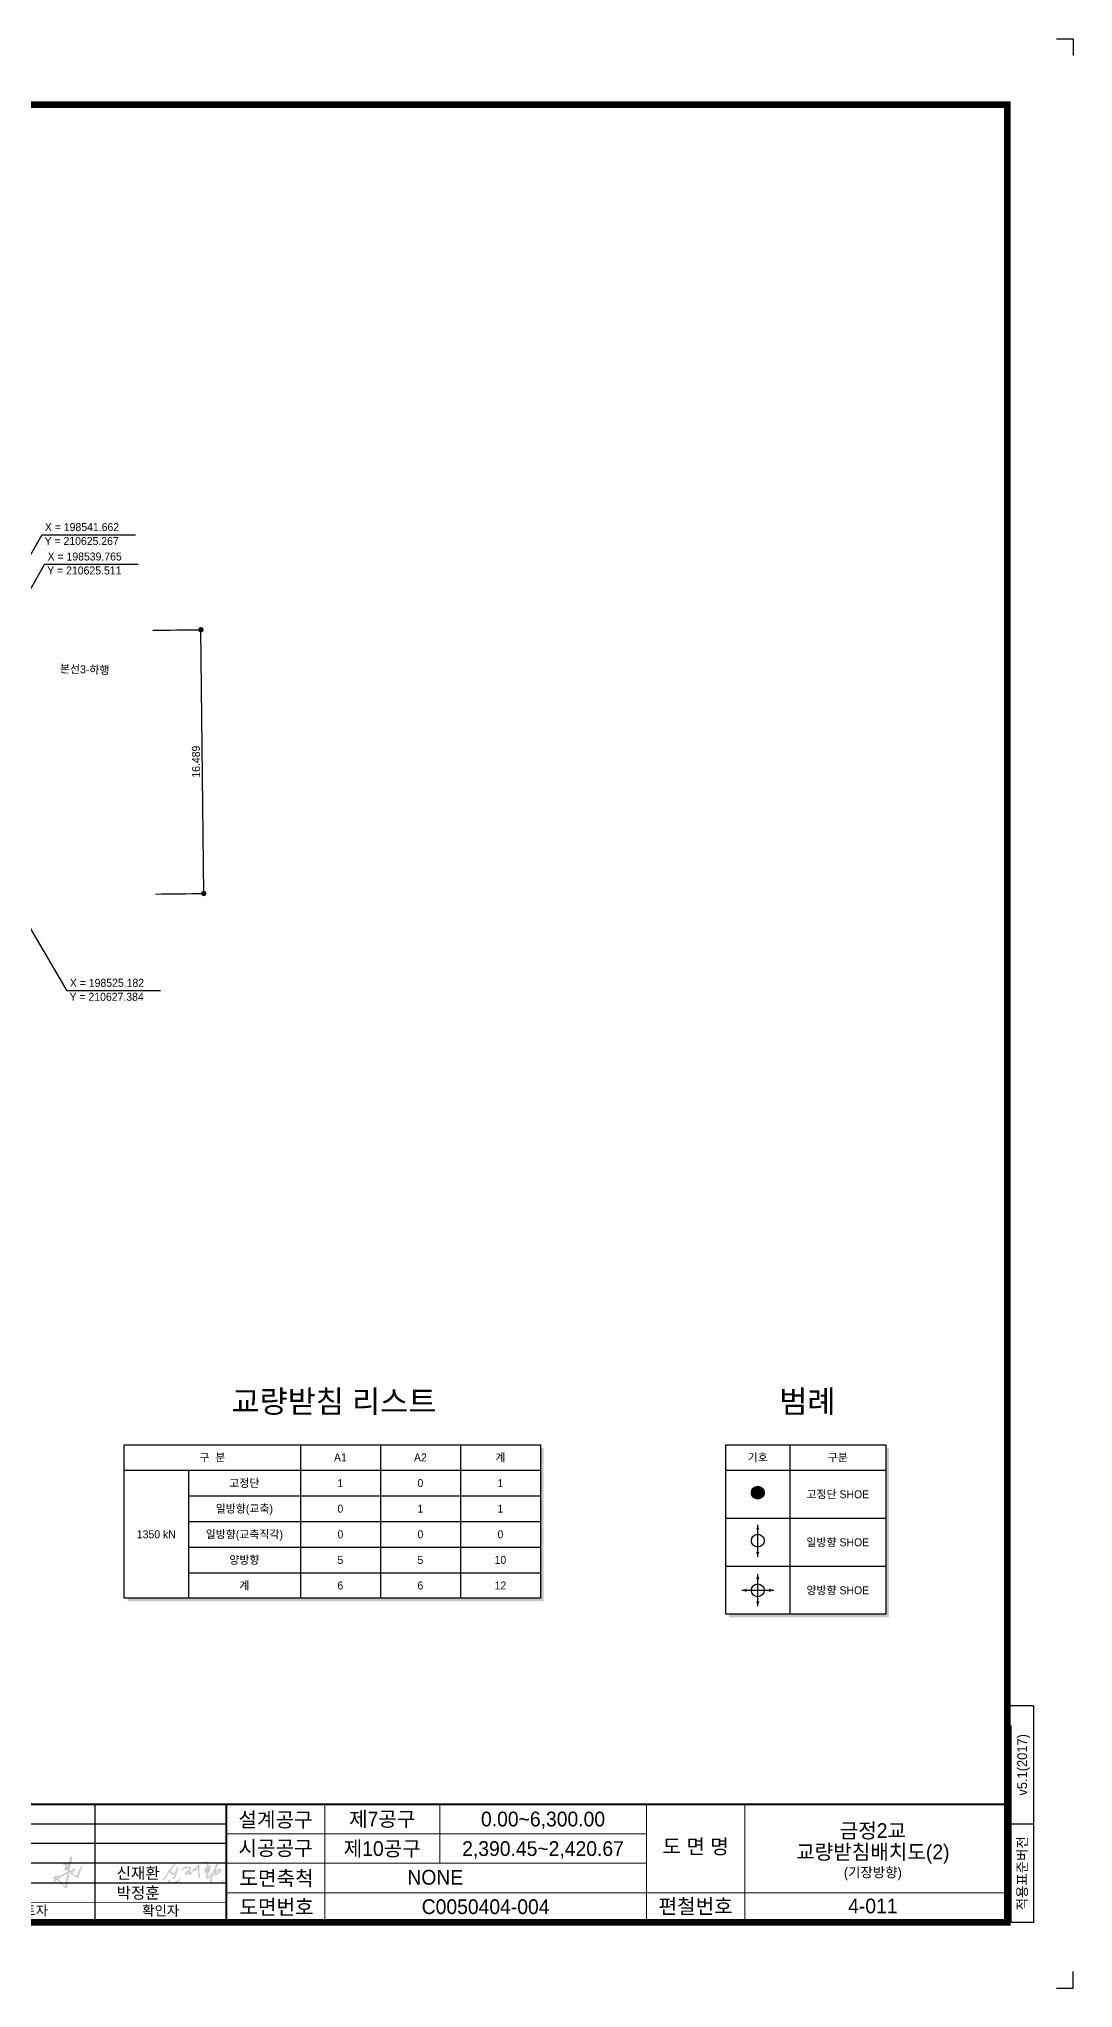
# Model space of a CAD drawing. Header units: feet. Extents: x 0 to 725037, y 0 to 393764.
# Drawn here: x 518280 to 725037, y 4000 to 393764 of the extents above; entities that cross this region are included whole.
import ezdxf
from ezdxf.enums import TextEntityAlignment as Align

# ---------------------------------------------------------------- set-up
doc = ezdxf.new("R2010")
doc.units = ezdxf.units.FT
doc.header["$LTSCALE"] = 150
doc.header["$MEASUREMENT"] = 0
for name, color, linetype in [('CS-CONC-LEAN', 3, 'CONTINUOUS'), ('CS-DIML', 1, 'CONTINUOUS'), ('CS-DIMT', 3, 'CONTINUOUS'), ('CS-MISC', 3, 'CONTINUOUS'), ('CS-SYMB', 3, 'CONTINUOUS'), ('CS-TABL-LIN2', 1, 'CONTINUOUS'), ('CX-BORD', 3, 'CONTINUOUS'), ('CX-BORD-LIN1', 4, 'CONTINUOUS'), ('CX-BORD-LIN2', 3, 'CONTINUOUS'), ('CX-BORD-TEX2', 7, 'CONTINUOUS'), ('CX-BORD-TEX3', 6, 'CONTINUOUS'), ('CX-MISC', 2, 'CONTINUOUS')]:
    doc.layers.add(name, color=color, linetype=linetype)
doc.styles.add('TB_TEXT', font='')
doc.styles.add('TB_WBTXT', font='')
doc.styles.add('TB_WMTXT', font='')
doc.styles.get('TB_TEXT').set_extended_font_data('Dotum')
doc.styles.get('TB_WBTXT').set_extended_font_data('Dotum')
doc.styles.get('TB_WMTXT').set_extended_font_data('Dotum')

# ---------------------------------------------------------------- blocks, each defined once
blk = doc.blocks.new('CXDIMDT2')
at = {"layer": 'CS-MISC', "const_width": 0.5}
blk.add_lwpolyline([(0.25, 0, 1), (-0.25, 0, 1)], format="xyb", close=True, dxfattribs=at)
blk = doc.blocks.new('CXBLKA1-KHC_C2')
at = {"layer": 'CX-BORD-TEX2'}
h = blk.add_hatch(color=256, dxfattribs=at)
h.paths.add_polyline_path([(1744.9, 109.7), (1744.5, 109.4), (1744.5, 109.1), (1744.8, 108.7), (1745.3, 108.5), (1745.6, 108.3), (1745.9, 108), (1746.4, 107.5), (1747, 107), (1747.2, 106.6), (1747.6, 106.1), (1748.2, 105.1), (1748.7, 104.8), (1749.2, 104.2), (1749.7, 103.6), (1750.1, 103.3), (1750.4, 102.8), (1750.9, 102.4), (1751, 102.2), (1751.3, 102.1), (1751.6, 102), (1751.7, 102.3), (1751.8, 102.8), (1751.7, 103.5), (1751.8, 104), (1751.9, 104.5), (1752.2, 104.8), (1752.2, 105.3), (1752.2, 106.6), (1752.2, 107.1), (1752.4, 107.9), (1752.6, 108.7), (1752.9, 109.7), (1753, 110.1), (1753.4, 111.8), (1753.6, 112.5), (1753.7, 113.1), (1753.9, 113.5), (1753.9, 114.2), (1753.9, 114.4), (1753.8, 114.5), (1753.3, 114.3), (1752.6, 113.9), (1752, 113.5), (1751.4, 113), (1750.8, 112.8), (1750.4, 112.5), (1750, 112.3), (1749.3, 112), (1748.8, 111.7), (1747.9, 111.1), (1747.7, 110.9), (1747.1, 110.7), (1746.6, 110.3), (1746.4, 110.1), (1745.5, 110), (1745.4, 109.9)], flags=16)
h.paths.add_polyline_path([(1743.3, 110.9), (1742.9, 110.7), (1742.4, 110.6), (1742.1, 110.3), (1742.1, 110), (1742.1, 109.8), (1742.7, 110.2), (1743, 110.5), (1743.5, 110.5), (1743.7, 110.6), (1743.9, 110.8), (1744.1, 110.9), (1744.3, 111), (1744.5, 111.1), (1744.1, 111.1), (1743.8, 111), (1743.6, 111), (1743.5, 111)], flags=16)
h.paths.add_polyline_path([(1743.8, 107.7), (1743.3, 107.8), (1742.6, 107.7), (1742.1, 107.2), (1741.5, 106.6), (1740.7, 106.3), (1740, 106.5), (1739.6, 106.8), (1739.4, 107.1), (1739.4, 107.3), (1740, 107.7), (1740.4, 108), (1740.9, 108.2), (1741.2, 108.6), (1741.2, 108.9), (1740.8, 109.1), (1739.7, 109.4), (1739.4, 110), (1739.4, 110.3), (1739.4, 110.6), (1740.2, 111), (1741.7, 111.8), (1742.3, 112.1), (1743.2, 112.4), (1743.7, 112.4), (1744.4, 112.4), (1745.3, 112.4), (1746.2, 112.4), (1747.1, 112.4), (1747.3, 112.5), (1748.2, 113.1), (1748.8, 113.5), (1749.5, 114), (1751, 114.8), (1752.1, 115.4), (1752.8, 115.8), (1753.3, 116), (1753.7, 116.1), (1754, 116.7), (1754.1, 117.3), (1754.1, 118), (1754, 118.3), (1753.8, 118.1), (1753.4, 117.8), (1753.1, 117.5), (1752.4, 117.4), (1751.5, 117.6), (1751, 117.8), (1750.9, 118.2), (1750.8, 118.7), (1750.9, 119.5), (1751.7, 120.3), (1751.8, 120.7), (1751.9, 121.1), (1751.8, 121.9), (1751.7, 122.8), (1751.5, 123), (1750.7, 123), (1749.4, 123.2), (1749, 123.8), (1749, 124.3), (1749.7, 124.6), (1750.5, 124.7), (1751.8, 124.7), (1752.8, 124.5), (1753.3, 124.3), (1753.6, 124), (1753.7, 123.3), (1753.7, 122.4), (1753.6, 121.9), (1753.8, 121.8), (1754, 121.9), (1754.3, 122.3), (1754.2, 122.7), (1754.2, 123.2), (1754.5, 123.8), (1754.7, 124.2), (1754.9, 125.4), (1755.5, 126.6), (1755.9, 128.4), (1756, 129.2), (1756.1, 129.7), (1756.1, 130.1), (1756.2, 130.7), (1756.3, 131.1), (1756.5, 131.4), (1757.1, 131.5), (1757.6, 131.4), (1758.3, 131), (1758.7, 130.5), (1758.9, 130), (1758.9, 129.3), (1758.4, 128.7), (1758.3, 128.5), (1758.3, 127.6), (1758.2, 126.9), (1758.2, 126.3), (1758.2, 125.6), (1757.9, 125), (1757.6, 124.4), (1757.4, 124), (1757.3, 123.1), (1756.8, 122.4), (1756.6, 121.8), (1756.5, 120.4), (1756.7, 119.9), (1756.6, 118.9), (1756.5, 118.7), (1756.1, 118.4), (1756, 118), (1756.1, 117.4), (1756.4, 117.2), (1756.8, 117.2), (1757.1, 117.6), (1757.6, 117.9), (1758, 118), (1758.3, 118.2), (1758.8, 118.6), (1760.1, 119.6), (1760.9, 119.5), (1761.7, 119.1), (1761.7, 118.7), (1761.8, 118.3), (1761.1, 117.6), (1760.5, 117.3), (1759.5, 116.4), (1759.1, 116.2), (1759, 115.9), (1759, 115.4), (1759, 115.1), (1759.1, 114.4), (1759.6, 113.7), (1760.5, 113.2), (1761.4, 112.6), (1762, 112.4), (1762.5, 112.3), (1763.4, 112.9), (1763.7, 113.4), (1763.8, 114), (1763.8, 114.4), (1764.1, 115.1), (1764.4, 115.8), (1764.8, 116.6), (1765.7, 118.3), (1766.2, 119.2), (1766.7, 120), (1767.2, 121.3), (1767.5, 121.7), (1767.9, 121.8), (1768.2, 121.8), (1768.5, 121.5), (1768.5, 121.1), (1768.5, 120.8), (1768.3, 120.5), (1768, 120.2), (1767.7, 119.8), (1767.5, 119.2), (1767.2, 118.7), (1767, 118.1), (1767, 117.6), (1767, 117), (1766.7, 116.4), (1766.6, 116.2), (1766.3, 115.5), (1766.2, 114.8), (1766.2, 114.5), (1765.7, 114.1), (1765.5, 113.1), (1765.4, 112.9), (1765.1, 112.6), (1765, 112), (1765.2, 110.8), (1765, 110.6), (1764.6, 110.3), (1763.9, 110.3), (1762.3, 110.7), (1761.6, 111.1), (1761, 111.5), (1759.6, 112.4), (1759.1, 112.6), (1758.6, 113), (1757.9, 113.4), (1757.4, 113.7), (1757.2, 114.2), (1756.8, 115), (1756.9, 115.5), (1756.9, 115.8), (1756.8, 115.9), (1756.5, 116.1), (1755.9, 116), (1755.7, 115.5), (1755.7, 115), (1755.6, 114.4), (1755.5, 113.8), (1755.5, 113), (1755.5, 112.3), (1755.4, 111.9), (1755.3, 111.8), (1755.1, 110.1), (1754.9, 109), (1754.7, 108.4), (1754.4, 108.1), (1754.2, 107.2), (1754.1, 106), (1754.1, 105), (1754.1, 104.3), (1754.2, 103.2), (1754.1, 102.3), (1753.8, 101.4), (1753.5, 101), (1752.9, 100.2), (1752.1, 99.8), (1751.5, 99.9), (1751.3, 100.1), (1750.8, 100.6), (1750.4, 101), (1750.1, 101.4), (1749.4, 102.4), (1749, 102.8), (1748.1, 103.8), (1746.4, 105.5), (1746, 105.8), (1745.5, 106.5), (1745.3, 106.7), (1744.9, 107), (1744.6, 107.1), (1744.5, 107.2)])
h = blk.add_hatch(color=256, dxfattribs=at)
h.paths.add_polyline_path([(1908.1, 107.7), (1907.9, 107.1), (1907.8, 106.6), (1907.6, 106.2), (1908, 105.7), (1908.7, 105.6), (1909.6, 105.7), (1910, 106.4), (1909.9, 107.1), (1909.4, 107.6), (1908.7, 107.9), (1908.2, 108)])
h.paths.add_polyline_path([(1903.4, 116.3), (1903.1, 115.9), (1902.7, 115.6), (1902.5, 115.5), (1902.4, 115.1), (1902.6, 114.8), (1903, 114.9), (1903.4, 115.1), (1903.6, 115.2), (1903.9, 115.3), (1904.2, 115.6), (1904.5, 115.9), (1904.8, 116.3), (1905.2, 116.7), (1905.4, 116.9), (1905.5, 117.3), (1905.4, 117.5), (1905.1, 117.6), (1904.7, 117.4), (1904.5, 117.2), (1904.2, 117), (1903.8, 116.9), (1903.7, 116.7), (1903.5, 116.5)], flags=16)
h.paths.add_polyline_path([(1892.8, 126.4), (1892.6, 126.7), (1892.2, 127), (1891.9, 127.1), (1891.6, 127), (1891.1, 126.9), (1891, 126.7), (1891, 126.3), (1891, 125.7), (1891, 125.3), (1891.5, 125), (1891.9, 124.8), (1892.1, 124.7), (1892.4, 124.5), (1892.7, 124.3), (1892.8, 123.8), (1893, 123.4), (1893.2, 122.9), (1893.4, 122), (1893.3, 121.6), (1893.3, 121.4), (1893.1, 121.2), (1892.9, 120.9), (1892.6, 120.4), (1892.3, 120.1), (1892, 120), (1891.6, 119.9), (1891.3, 119.7), (1891.1, 119.5), (1890.6, 119.3), (1890.5, 119.3), (1890.4, 118.8), (1890.4, 118.5), (1890.4, 117.8), (1890.8, 117.5), (1890.9, 117.5), (1891.5, 117.6), (1891.8, 117.8), (1892, 117.9), (1892.3, 118.2), (1892.5, 118.4), (1892.8, 118.7), (1893, 118.9), (1893.2, 119.2), (1893.7, 119.4), (1893.8, 119.4), (1893.8, 119.2), (1893.5, 118.9), (1893.3, 118.7), (1892.9, 118.5), (1892.9, 118.1), (1892.6, 117.9), (1892.4, 117.8), (1892.3, 117.6), (1892, 117.3), (1891.1, 116.5), (1891, 116.2), (1891, 115.8), (1891.1, 115.2), (1891.3, 115.1), (1891.6, 114.9), (1892, 114.7), (1892.5, 114.8), (1892.9, 115), (1893.1, 115.2), (1893.3, 115.4), (1893.4, 115.6), (1893.7, 115.6), (1893.7, 115.3), (1893.6, 115), (1893.3, 114.7), (1893.1, 114.3), (1892.9, 114.1), (1892.7, 113.8), (1892.6, 113.5), (1892.6, 113.2), (1892.5, 112.9), (1892.4, 112.6), (1892.4, 112.4), (1892.3, 112.1), (1892.3, 111.6), (1892.1, 111.2), (1892, 111), (1892.2, 110.1), (1892.4, 109.8), (1892.6, 109.5), (1893, 109.3), (1893.2, 109.2), (1893.6, 109.2), (1894.2, 109.3), (1894.6, 109.4), (1895, 109.6), (1895.5, 109.9), (1896.1, 110.4), (1896.5, 110.8), (1896.8, 111.2), (1897, 111.5), (1897.3, 111.9), (1897.7, 112.4), (1897.9, 112.7), (1898.2, 113.1), (1898.5, 113.4), (1898.7, 113.8), (1899, 114.1), (1899.5, 114.8), (1899.7, 115), (1899.9, 115.1), (1900.1, 115.5), (1900.2, 115.7), (1900.2, 115.9), (1900.4, 115.9), (1900.7, 115.6), (1900.7, 115.3), (1900.6, 115.2), (1900.4, 115), (1900, 114.6), (1899.8, 114.2), (1899, 113.1), (1898.8, 112.8), (1898.4, 112.2), (1898.3, 112), (1897.8, 111.4), (1897.3, 110.8), (1897.1, 110.4), (1897, 109.9), (1896.9, 109.6), (1896.6, 109), (1896.5, 108.5), (1896.3, 108.2), (1896.3, 107.7), (1896.3, 106.9), (1896.4, 106.4), (1896.5, 106.1), (1896.9, 105.5), (1897.1, 105.1), (1897.6, 104.9), (1897.8, 104.8), (1898.3, 104.8), (1898.9, 104.8), (1899.2, 105), (1899.1, 105.4), (1898.9, 105.6), (1898.4, 105.9), (1898.2, 106.3), (1898, 106.8), (1898, 107.7), (1898, 108.2), (1898.1, 108.8), (1898.3, 109.3), (1898.7, 110.4), (1899, 110.9), (1899.5, 111.6), (1900.2, 112.7), (1900.6, 113.2), (1900.8, 113.4), (1901, 113.6), (1901.2, 113.6), (1901.4, 113.6), (1901.5, 113.3), (1901.7, 113.2), (1902.6, 113.1), (1903.1, 113.2), (1904.2, 113.5), (1904.8, 113.9), (1905.6, 114.6), (1906, 114.9), (1906.4, 115.6), (1906.6, 116), (1907, 116.6), (1907.3, 117.1), (1907.2, 118), (1907.1, 118.4), (1906.9, 118.9), (1906.6, 119.2), (1906.3, 119.3), (1905.5, 119.3), (1905, 119.3), (1904.5, 119), (1904, 118.5), (1903.1, 117.7), (1902.7, 117.4), (1902.5, 117.3), (1902.4, 117.4), (1902.3, 117.8), (1902.4, 118.2), (1902.5, 118.6), (1902.6, 119.4), (1902.9, 120.3), (1903.4, 121.6), (1903.6, 121.9), (1903.8, 122.3), (1904.1, 122.7), (1904.4, 123), (1904.3, 123.6), (1904.3, 124), (1904, 124.2), (1903.2, 124.4), (1902.8, 124.3), (1902.5, 124.1), (1902.2, 123.6), (1902.1, 123.3), (1902.1, 122.8), (1902, 122.3), (1901.7, 121.4), (1901.5, 120.9), (1901.3, 120.3), (1901.2, 119.9), (1901, 119.2), (1900.8, 118.9), (1900.4, 118), (1899.4, 116.6), (1899.1, 116.2), (1898.8, 115.8), (1897.8, 114.5), (1897.2, 113.9), (1896.9, 113.5), (1896.6, 113.2), (1896.2, 112.7), (1895.9, 112.3), (1895.6, 112), (1895.2, 111.6), (1894.8, 111.4), (1894.2, 111.2), (1893.9, 111.2), (1893.6, 111.5), (1893.6, 111.8), (1893.8, 112.2), (1893.9, 112.5), (1894.1, 113.2), (1894.5, 114.1), (1894.8, 114.6), (1895.1, 115), (1895.3, 115.4), (1895.5, 115.9), (1895.8, 116.4), (1896.2, 116.9), (1896.3, 117.3), (1896.5, 117.6), (1896.7, 118), (1896.9, 118.6), (1896.8, 119), (1896.5, 119.2), (1896, 119.2), (1895.6, 119.4), (1895.6, 119.5), (1896.2, 119.8), (1896.6, 120.2), (1896.7, 120.5), (1896.9, 120.7), (1897.3, 120.9), (1897.5, 121.2), (1897.5, 121.8), (1897.2, 122.3), (1896.7, 122.4), (1896.1, 122.4), (1895.7, 122.2), (1895.1, 122), (1894.7, 122.4), (1894.7, 122.9), (1894.7, 123.8), (1894.1, 125.2), (1893.8, 125.5), (1893.6, 125.8), (1893.2, 126.1), (1893, 126.4)])
h.paths.add_polyline_path([(1873.6, 115.7), (1873, 115.3), (1872.8, 115.2), (1872.6, 115), (1872.7, 114.9), (1872.8, 114.9), (1873.1, 115), (1873.3, 115.1), (1873.5, 115.2), (1873.7, 115.3), (1873.7, 115.4), (1873.7, 115.6), (1873.7, 115.6)], flags=16)
h.paths.add_polyline_path([(1868, 119.2), (1867.8, 118.7), (1867.8, 118.4), (1867.9, 117.9), (1868.1, 117.8), (1868.6, 117.6), (1869, 117.6), (1869.2, 117.9), (1869.5, 118.3), (1869.7, 118.7), (1870.1, 118.9), (1870.7, 119.2), (1871.6, 119.4), (1872.1, 119.6), (1873.2, 119.8), (1874, 119.8), (1874.3, 119.9), (1875.2, 120), (1875.5, 119.7), (1875.8, 119.6), (1875.9, 119.4), (1875.9, 119.1), (1875.6, 118.5), (1875.5, 118.2), (1875.5, 117.8), (1875.3, 117.5), (1875.2, 117.3), (1874.7, 117.6), (1874.1, 117.5), (1873.7, 117.3), (1873.3, 117), (1872.8, 116.6), (1872.5, 116.4), (1872.2, 116.1), (1871.7, 115.5), (1871.6, 115.2), (1871.3, 114.8), (1871.1, 114.4), (1871.1, 113.7), (1871.2, 113.6), (1871.7, 113), (1872.2, 113), (1872.7, 113.2), (1873.3, 113.6), (1873.8, 114), (1874.2, 114.4), (1874.4, 114.7), (1874.6, 115), (1875, 114.7), (1875, 114.4), (1875.6, 113.4), (1875.7, 113.3), (1876.2, 113.1), (1876.8, 113.1), (1877.1, 113.2), (1877.5, 113.8), (1878.7, 115.8), (1879.1, 116.4), (1879.7, 117.2), (1879.8, 117.4), (1879.9, 117.5), (1880.2, 117.4), (1880.4, 117.3), (1880.5, 117.1), (1880.9, 116.9), (1881.4, 116.9), (1881.7, 117), (1882.1, 117.1), (1882.4, 117.5), (1882.7, 117.9), (1883.2, 118.4), (1883.8, 119.4), (1883.9, 119.8), (1884.1, 120.2), (1884.4, 120.5), (1884.4, 120.3), (1884.4, 119.8), (1884.3, 119.2), (1884.3, 118.2), (1884.2, 117.6), (1884.3, 116.8), (1884.3, 115.6), (1884.4, 114.8), (1884.4, 113.7), (1884.5, 113.2), (1884.5, 112.7), (1884.6, 112.4), (1884.8, 111.3), (1885.1, 110.5), (1885.4, 110.1), (1885.7, 109.8), (1886.1, 109.9), (1886.3, 110.2), (1886.4, 110.8), (1886.3, 111.4), (1886.1, 111.8), (1886, 112.4), (1886, 113.4), (1886, 114), (1885.9, 114.6), (1885.8, 116.3), (1885.8, 117.9), (1885.8, 118.4), (1886, 119.6), (1886.1, 120.4), (1886.1, 121), (1886.2, 121.3), (1886.2, 122.4), (1885.9, 122.9), (1885.7, 123.1), (1885.4, 123.3), (1884.8, 123.2), (1884.4, 123.1), (1884.2, 123), (1884.1, 122.7), (1884.1, 122.4), (1883.9, 122.1), (1883.5, 121.7), (1883.2, 121.2), (1882.9, 120.6), (1882.1, 119.9), (1882, 119.6), (1881.9, 119.2), (1881.6, 118.9), (1881.3, 118.8), (1881.1, 119), (1881, 119.3), (1880.7, 119.6), (1880.3, 119.6), (1879.8, 119.6), (1879.6, 119.5), (1879.3, 119.2), (1879.2, 119), (1879.2, 118.8), (1879.2, 118.5), (1879.1, 118.3), (1878.1, 117), (1877.6, 116.5), (1877.1, 116), (1876.9, 115.7), (1876.6, 115.5), (1876.4, 115.8), (1876.3, 116.2), (1876.2, 116.6), (1876.9, 117.6), (1877.2, 118.1), (1877.5, 118.7), (1877.6, 119.3), (1877.5, 120.2), (1877.3, 120.4), (1877, 120.7), (1876.4, 121.1), (1875.9, 121.3), (1875, 121.4), (1874.5, 121.4), (1873.6, 121.4), (1872.8, 121.3), (1872.3, 121.2), (1871.5, 121), (1871, 120.8), (1870.6, 120.6), (1870, 120.3), (1869.5, 120.1), (1869.2, 120), (1868.7, 119.8), (1868.4, 119.6), (1868.1, 119.4)])
h.paths.add_polyline_path([(1857.2, 106.1), (1856.7, 106.3), (1856.3, 106.6), (1856.2, 106.8), (1856.1, 106.9), (1856, 107.2), (1856.1, 107.4), (1856.2, 107.6), (1856.3, 107.9), (1856.2, 108.2), (1856.1, 108.3), (1855.6, 108.3), (1855.4, 108.3), (1855.1, 108.4), (1854.9, 108.3), (1854.7, 108.1), (1854.5, 107.9), (1854.3, 107.6), (1854.2, 107.4), (1854.1, 107.1), (1854.2, 106.7), (1854.2, 106.4), (1854.4, 106.1), (1854.7, 105.7), (1855.3, 105.3), (1856.3, 104.6), (1857, 104.5), (1858, 104.4), (1858.6, 104.3), (1859.1, 104.3), (1860.4, 104.5), (1861, 104.6), (1862.3, 105.1), (1862.8, 105.4), (1864.1, 105.9), (1864.6, 106.3), (1864.9, 106.5), (1865.8, 107.3), (1866.1, 107.7), (1866.4, 108), (1866.6, 108.3), (1866.9, 108.5), (1867.1, 108.7), (1867.3, 108.9), (1867.4, 109.1), (1867.4, 109.5), (1867.1, 109.6), (1866.7, 109.5), (1866.4, 109.1), (1866.1, 108.8), (1865.6, 108.4), (1865.3, 108.2), (1864.9, 108), (1864, 107.4), (1863.5, 107.1), (1863, 107), (1862.5, 106.7), (1861.4, 106.3), (1861, 106.2), (1860.3, 106.1), (1859.8, 106), (1859.2, 106), (1858.7, 106), (1858.2, 106), (1858, 106)])
h.paths.add_polyline_path([(1862, 124), (1862, 124.5), (1861.9, 124.9), (1861.5, 125), (1861.3, 124.8), (1861, 124.5), (1860.7, 124.3), (1860.7, 124.1), (1860.6, 123.9), (1860.4, 123.7), (1860, 123.2), (1858.7, 121.9), (1858.4, 121.6), (1858, 121.2), (1857.4, 120.3), (1857.2, 120), (1857.1, 119.2), (1856.7, 118.4), (1856.5, 118.4), (1855.9, 118.3), (1855.6, 118.2), (1854.8, 117.7), (1854.4, 117.2), (1854.2, 116.7), (1854, 116.2), (1853.8, 115.7), (1853.8, 115.5), (1854, 115.5), (1854.2, 115.5), (1854.3, 115.4), (1854.2, 115.2), (1853.9, 115), (1853, 113.7), (1852.7, 113.3), (1852.6, 113.1), (1852.3, 112.7), (1851.9, 112.3), (1851.7, 112), (1851.2, 111.3), (1850.6, 110.6), (1850.4, 110.1), (1849.9, 109.4), (1849.6, 109.1), (1849.2, 108.8), (1849.1, 108.6), (1849.1, 108.2), (1849.3, 107.6), (1849.5, 107.4), (1849.8, 107.4), (1850.3, 107.4), (1850.5, 107.7), (1850.6, 108), (1850.6, 108.3), (1850.9, 108.8), (1851.3, 109.2), (1851.6, 109.7), (1851.9, 110.2), (1852.1, 110.7), (1852.6, 111.2), (1853.9, 112.8), (1854.2, 113.2), (1855.3, 114.9), (1855.7, 115.3), (1856, 115.6), (1856.1, 116), (1856.3, 116.2), (1856.6, 116), (1856.7, 115.7), (1856.8, 115.2), (1857, 114.8), (1857.4, 114.4), (1858, 113.6), (1858.6, 113.3), (1859, 113.1), (1859.8, 113.1), (1860.3, 113.2), (1860.5, 113.3), (1860.7, 113.5), (1860.9, 113.6), (1861.1, 113.8), (1861.1, 114), (1861.3, 114.3), (1861.6, 114.6), (1861.6, 114.1), (1861.5, 113.7), (1861.5, 113.5), (1861.1, 112.6), (1860.8, 112.4), (1860.7, 112.1), (1860.6, 112), (1860.4, 111.4), (1860.3, 111.2), (1860.1, 110.9), (1859.7, 110.6), (1859.5, 110.5), (1859.3, 110.2), (1859, 110), (1858.8, 109.9), (1858.5, 109.6), (1858.6, 109.3), (1859.1, 109.1), (1859.4, 109.1), (1860.2, 109.2), (1860.5, 109.5), (1861.1, 110), (1861.5, 110.5), (1861.8, 110.9), (1862, 111.5), (1862.5, 112.4), (1862.7, 112.8), (1862.9, 113.4), (1863.1, 113.9), (1863.2, 114.3), (1863.4, 114.9), (1863.6, 116.3), (1863.8, 116.8), (1864, 117.3), (1864.1, 117.7), (1864.2, 118.1), (1864.4, 118.9), (1864.6, 119.3), (1864.7, 119.8), (1864.6, 120.3), (1864.4, 120.6), (1864.1, 120.6), (1863.6, 120.7), (1863.2, 120.6), (1862.9, 120.3), (1862.9, 120), (1862.9, 119.7), (1862.9, 119.4), (1862.9, 119.3), (1862.7, 118.9), (1862.7, 118.5), (1862.5, 118.2), (1862.4, 117.9), (1862.2, 117.6), (1862, 117.1), (1861.8, 116.9), (1861.6, 116.5), (1861.4, 116.2), (1860.8, 115.4), (1860.5, 115.1), (1859.9, 114.9), (1859.6, 114.8), (1859.3, 114.8), (1858.9, 115.1), (1858.7, 115.3), (1858.5, 115.8), (1858.3, 116.2), (1858.1, 116.6), (1857.8, 116.9), (1857.6, 117.1), (1857.5, 117.5), (1857.6, 117.9), (1857.9, 118.3), (1858.4, 119.2), (1858.9, 119.8), (1859.4, 120.2), (1859.7, 120.6), (1860.4, 121.8), (1860.7, 122.2), (1861, 122.5), (1861.2, 122.8), (1861.5, 123.1), (1861.8, 123.4), (1862, 123.6)])
at = {"layer": 'CX-BORD-LIN1', "const_width": 6.56}
blk.add_lwpolyline([(2693.6, 65.6), (82, 65.6), (82, 1883.2), (2693.6, 1883.2)], close=True, dxfattribs=at)
at = {"layer": 'CX-BORD-LIN1'}
for points, const_width in [([(2693.6, 183.7), (82, 183.7)], 1.97), ([(1912.7, 65.6), (1912.7, 183.7)], 1.97), ([(2332.7, 65.6), (2332.7, 183.7)], 0.984), ([(1912.7, 85.3), (967.8, 85.3)], 0.656)]:
    blk.add_lwpolyline(points, dxfattribs=dict(at, const_width=const_width))
blk.add_lwpolyline([(1781.5, 65.6), (1781.5, 183.7)], dxfattribs=at)
at = {"layer": 'CX-BORD-LIN2'}
for p, q in [((2719.8, 282.3), (2693.6, 282.3)), ((2719.8, 282.3), (2719.8, 65.6)), ((2696.9, 262.5), (2696.9, 65.6)), ((1912.7, 164), (967.8, 164)), ((2719.8, 164), (2693.6, 164)), ((2719.8, 65.6), (2696.9, 65.6))]:
    blk.add_line(p, q, dxfattribs=at)
at = {"layer": 'CX-BORD-LIN2', "const_width": 0.984}
for points in [[(2011.2, 65.6), (2011.2, 183.7)], [(2126, 124.7), (2126, 183.7)], [(2431.1, 65.6), (2431.1, 183.7)], [(2332.7, 154.2), (1912.7, 154.2)], [(2332.7, 124.7), (1912.7, 124.7)], [(2693.6, 95.1), (1912.7, 95.1)]]:
    blk.add_lwpolyline(points, dxfattribs=at)
at = {"layer": 'CX-BORD-LIN2'}
for points in [[(1912.7, 144.4), (967.8, 144.4)], [(1912.7, 124.7), (967.8, 124.7)], [(1912.7, 105), (967.8, 105)]]:
    blk.add_lwpolyline(points, dxfattribs=at)
at = {"layer": 'CX-MISC'}
blk.add_line((2742.8, 1948.8), (2759.2, 1948.8), dxfattribs=at)
for points in [[(2742.8, 1948.8), (2759.2, 1948.8), (2759.2, 1932.4)], [(2742.8, 0), (2759.2, 0), (2759.2, 16.4)]]:
    blk.add_lwpolyline(points, dxfattribs=at)
at = {"layer": 'CX-BORD-LIN1', "style": 'TB_TEXT'}
for tag, height, p in [('TR_RNUM5', 9.84, (1017.4, 172.7)), ('TR_RDAT5', 11.5, (1123.7, 173.9)), ('TR_DGN5', 11.5, (1562.1, 173.9)), ('TR_CHK5', 11.5, (1693.3, 173.9)), ('TR_APP5', 11.5, (1824.5, 173.9)), ('TR_RNUM4', 9.84, (1017.4, 153)), ('TR_RDAT4', 11.5, (1123.7, 154.2)), ('TR_DGN4', 11.5, (1562.1, 154.2)), ('TR_CHK4', 11.5, (1693.3, 154.2)), ('TR_APP4', 11.5, (1824.5, 154.2)), ('TR_RNUM3', 9.84, (1017.4, 133.3)), ('TR_RDAT3', 11.5, (1123.7, 134.5)), ('TR_DGN3', 11.5, (1562.1, 134.5)), ('TR_CHK3', 11.5, (1693.3, 134.5)), ('TR_APP3', 11.5, (1824.5, 134.5)), ('TR_RNUM2', 9.84, (1017.4, 113.6)), ('TR_RDAT2', 11.5, (1123.7, 114.8)), ('TR_DGN2', 11.5, (1562.1, 114.8)), ('TR_CHK2', 11.5, (1693.3, 114.8)), ('TR_APP2', 11.5, (1824.5, 114.8)), ('TR_RNUM1', 9.84, (1017.4, 94)), ('TR_RDAT1', 11.5, (1123.7, 95.1)), ('TR_DGN1', 11.5, (1562.1, 95.1)), ('TR_CHK1', 11.5, (1693.3, 95.1)), ('TR_APP1', 11.5, (1824.5, 95.1))]:
    blk.add_attdef(tag, text='', height=height, dxfattribs=at).set_placement(p, align=Align.MIDDLE_CENTER)
for tag, p in [('TR_RCON5', (1205.1, 173.9)), ('TR_RCON4', (1205.1, 154.2)), ('TR_RCON3', (1205.1, 134.5)), ('TR_RCON2', (1205.1, 114.8)), ('TR_RCON1', (1205.1, 95.1))]:
    blk.add_attdef(tag, text='', height=11.5, dxfattribs=at).set_placement(p, align=Align.MIDDLE_LEFT)
at = {"layer": 'CX-BORD-LIN2', "style": 'TB_TEXT'}
blk.add_text('적용표준버전', height=9.84, rotation=90, dxfattribs=at).set_placement((2708.3, 114.8), align=Align.MIDDLE_CENTER)
blk.add_attdef('TD_VERSION', text='', height=9.84, rotation=90, dxfattribs=at).set_placement((2708.3, 223.1), align=Align.MIDDLE_CENTER)
at = {"layer": 'CX-BORD-TEX2', "style": 'TB_WMTXT'}
for tag, height, p in [('TB_CNAME', 16.4, (132.4, 1810.5)), ('TB_CSCOP', 13.1, (136.6, 1784.2))]:
    blk.add_attdef(tag, text='', height=height, dxfattribs=at).set_placement(p, align=Align.BOTTOM_LEFT)
at = {"layer": 'CX-BORD-TEX2', "style": 'TB_WBTXT'}
for tag, height, p in [('TB_MTITIL', 32.8, (1387.8, 1815.4)), ('TB_STITL', 23, (1387.8, 1766.2))]:
    blk.add_attdef(tag, text='', height=height, dxfattribs=at).set_placement(p, align=Align.MIDDLE_CENTER)
at = {"layer": 'CX-BORD-TEX3', "style": 'TB_TEXT'}
for s, height, p in [('설계공구', 14.76, (1961.9, 168.5)), ('시공공구', 14.76, (1961.9, 140)), ('도 면 명', 14.76, (2381.9, 141.7)), ('도면축척', 14.76, (1962.9, 110)), ('검토자', 9.84, (1715.9, 77.6)), ('확인자', 9.84, (1847.1, 77.6)), ('도면번호', 14.76, (1962.9, 81.3)), ('편철번호', 14.76, (2381.9, 82))]:
    blk.add_text(s, height=height, dxfattribs=at).set_placement(p, align=Align.MIDDLE)
for tag, height, p in [('TD_LNDST', 14.8, (787.4, 169)), ('TD_DSECT', 14.8, (2068.6, 169)), ('TD_DDIST', 14.8, (2229.3, 169)), ('TD_DNAME_TOP', 14.8, (2559.1, 157.3)), ('TD_CSECT', 14.8, (2068.6, 139.4)), ('TD_CDIST', 14.8, (2229.3, 139.4)), ('TD_DNAME_MAIN', 14.8, (2559.1, 136.1)), ('TD_CCOMP', 14.8, (787.4, 110.2)), ('TD_HSCAL', 14.8, (2121.6, 110.7)), ('TD_VSCAL', 14.8, (2237.1, 110.7)), ('TD_DNAME_BOT', 9.84, (2559.1, 115.6)), ('TD_FIELD', 14.8, (672.6, 82.4)), ('TD_CSTEP', 14.8, (904.7, 82.4)), ('TD_DWGCODE', 14.8, (2171.9, 81.3)), ('TD_DWGNO', 14.8, (2559.1, 82))]:
    blk.add_attdef(tag, text='', height=height, dxfattribs=at).set_placement(p, align=Align.MIDDLE_CENTER)
for tag, height, width, p in [('TD_DCOMP', 14.8, 0.9, (787.4, 139.7)), ('TD_CNAME', 15.7, 0.78, (295.3, 90.5))]:
    blk.add_attdef(tag, text='', height=height, dxfattribs=dict(at, width=width)).set_placement(p, align=Align.MIDDLE_CENTER)

msp = doc.modelspace()

# ---------------------------------------------------------------- linework, layer by layer
at = {"layer": 'CS-CONC-LEAN'}
for p, q in [((662003, 90256), (662006, 96656)), ((662003, 80336), (662006, 86736)), ((658804, 83537), (665204, 83535))]:
    msp.add_line(p, q, dxfattribs=at)
at = {"layer": 'CS-CONC-LEAN', "const_width": 1280}
msp.add_lwpolyline([(662644, 103056, 1), (661364, 103056, 1)], format="xyb", close=True, dxfattribs=at)
at = {"layer": 'CS-CONC-LEAN'}
for centre in [(662004, 103056), (662004, 93456), (662004, 83536)]:
    msp.add_circle(centre, 1280, dxfattribs=at)
for points in [[(662006, 96656), (661685, 95696), (662006, 96656), (662325, 95696)], [(662003, 90256), (661683, 91216), (662003, 90256), (662323, 91216)], [(662006, 86736), (661685, 85776), (662006, 86736), (662325, 85776)], [(658804, 83537), (659764, 83217), (658804, 83537), (659765, 83857)], [(665204, 83535), (664244, 83215), (665204, 83535), (664245, 83855)], [(662003, 80336), (661683, 81296), (662003, 80336), (662323, 81296)]]:
    msp.add_solid(points, dxfattribs=at)
at = {"layer": 'CS-DIML'}
for p, q in [((507855, 275278), (518829, 294542)), ((537598, 294542), (518829, 294542)), ((508388, 269397), (519361, 288661)), ((538130, 288661), (519361, 288661)), ((551242, 222873), (550668, 275635)), ((512628, 222541), (523824, 203406)), ((542593, 203406), (523824, 203406))]:
    msp.add_line(p, q, dxfattribs=at)
for radius in [8314115, 8366880]:
    msp.add_arc((460106, 8589257), radius, 270.557995, 270.6241055, dxfattribs=at)
at = {"layer": 'CS-TABL-LIN2'}
for p, q in [((548143, 112656), (548143, 112656)), ((570543, 112656), (570543, 81936)), ((586543, 112656), (586543, 81936)), ((602543, 112656), (602543, 81936)), ((668404, 112656), (668404, 78736)), ((535343, 107536), (618543, 107536)), ((548143, 107536), (548143, 81936)), ((655604, 107536), (687604, 107536)), ((535343, 102416), (535343, 102416)), ((548143, 102416), (618543, 102416)), ((655604, 97936), (687604, 97936)), ((535343, 97296), (535343, 97296)), ((548143, 97296), (618543, 97296)), ((535343, 92176), (535343, 92176)), ((548143, 92176), (618543, 92176)), ((535343, 87056), (535343, 87056)), ((548143, 87056), (618543, 87056)), ((655604, 88336), (687604, 88336))]:
    msp.add_line(p, q, dxfattribs=at)
for points in [[(535343, 112656), (618543, 112656), (618543, 81936), (535343, 81936)], [(655604, 112656), (687604, 112656), (687604, 78736), (655604, 78736)]]:
    msp.add_lwpolyline(points, close=True, dxfattribs=at)
for points in [[(618543, 112016), (619183, 112016), (618543, 81936), (619183, 81936)], [(687604, 112016), (688244, 112016), (687604, 78736), (688244, 78736)], [(535983, 81936), (619183, 81936), (535983, 81296), (619183, 81296)], [(656244, 78736), (688244, 78736), (656244, 78096), (688244, 78096)]]:
    msp.add_solid(points, dxfattribs=at)

# ---------------------------------------------------------------- block references
at = {"layer": 'CS-SYMB', "xscale": 1055.999999999948, "yscale": 1055.999999999948, "zscale": 1055.999999999948, "rotation": 357.8518850000065}
for p in [(550668, 275635), (551242, 222873)]:
    msp.add_blockref('CXDIMDT2', p, dxfattribs=at)
at = {"layer": 'CX-BORD', "linetype": 'ByBlock'}
ref = msp.add_blockref('CXBLKA1-KHC_C2', (173200, 4000), dxfattribs=dict(at, xscale=200, yscale=200, zscale=200))
ref.add_attrib('TD_DSECT', '제7공구', dxfattribs={"layer": 'CX-BORD-TEX3', "height": 2952.8, "style": 'TB_TEXT'}).set_placement((586914, 37793), align=Align.MIDDLE_CENTER)
ref.add_attrib('TD_DDIST', '0.00~6,300.00', dxfattribs={"layer": 'CX-BORD-TEX3', "height": 2952.76, "style": 'TB_TEXT'}).set_placement((619066, 37793), align=Align.MIDDLE_CENTER)
ref.add_attrib('TD_CSECT', '제10공구', dxfattribs={"layer": 'CX-BORD-TEX3', "height": 2952.8, "style": 'TB_TEXT'}).set_placement((586914, 31887), align=Align.MIDDLE_CENTER)
ref.add_attrib('TD_CDIST', '2,390.45~2,420.67', dxfattribs={"layer": 'CX-BORD-TEX3', "height": 2952.76, "style": 'TB_TEXT'}).set_placement((619066, 31887), align=Align.MIDDLE_CENTER)
ref.add_attrib('TD_DNAME_MAIN', '교량받침배치도(2)', dxfattribs={"layer": 'CX-BORD-TEX3', "height": 2952.8, "style": 'TB_TEXT'}).set_placement((685011, 31213), align=Align.MIDDLE_CENTER)
ref.add_attrib('TD_DNAME_TOP', '금정2교', dxfattribs={"layer": 'CX-BORD-TEX3', "height": 2952.8, "style": 'TB_TEXT'}).set_placement((685011, 35468), align=Align.MIDDLE_CENTER)
ref.add_attrib('TD_DNAME_BOT', '(기장방향)', dxfattribs={"layer": 'CX-BORD-TEX3', "height": 1968.5, "style": 'TB_TEXT'}).set_placement((685011, 27129), align=Align.MIDDLE_CENTER)
ref.add_attrib('TD_HSCAL', 'NONE', dxfattribs={"layer": 'CX-BORD-TEX3', "height": 2952.8, "style": 'TB_TEXT'}).set_placement((597518, 26145), align=Align.MIDDLE_CENTER)
ref.add_attrib('TD_DWGCODE', 'C0050404-004', dxfattribs={"layer": 'CX-BORD-TEX3', "height": 2952.76, "style": 'TB_TEXT'}).set_placement((607583, 20267), align=Align.MIDDLE_CENTER)
ref.add_attrib('TD_DWGNO', '4-011', dxfattribs={"layer": 'CX-BORD-TEX3', "height": 2952.8, "style": 'TB_TEXT'}).set_placement((685011, 20405), align=Align.MIDDLE_CENTER)
ref.add_attrib('TD_VERSION', 'v5.1(2017)', dxfattribs={"layer": 'CX-BORD-LIN2', "height": 1968.5, "rotation": 90, "style": 'TB_TEXT'}).set_placement((714867, 48629), align=Align.MIDDLE_CENTER)
ref.add_attrib('TR_APP1', '박정훈', dxfattribs={"layer": 'CX-BORD-LIN1', "height": 2296.6, "style": 'TB_TEXT'}).set_placement((538107, 23029), align=Align.MIDDLE_CENTER)
ref.add_attrib('TR_APP2', '신재환', dxfattribs={"layer": 'CX-BORD-LIN1', "height": 2296.6, "style": 'TB_TEXT'}).set_placement((538107, 26966), align=Align.MIDDLE_CENTER)

# ---------------------------------------------------------------- texts
at = {"layer": 'CS-DIMT', "style": 'TB_TEXT'}
for s, p in [('X = 198541.662', (519463, 295353)), ('Y = 210625.267', (519395, 292565)), ('X = 198539.765', (519995, 289471)), ('Y = 210625.511', (519927, 286683)), ('Y = 210627.384', (524390, 201428)), ('X = 198525.182', (524458, 204217))]:
    msp.add_text(s, height=1600, dxfattribs=at).set_placement(p)
msp.add_text('본선3-하행', height=1600, rotation=357.85188, dxfattribs=at).set_placement((522441, 267092))
msp.add_text('16.489', height=1600, rotation=90.35966, dxfattribs=at).set_placement((550474, 249248), align=Align.CENTER)
for s, height, p in [('교량받침 리스트', 4480, (577263, 119056)), ('범례', 4480, (671924, 119056)), ('구  분', 1600, (552943, 109296)), ('A1', 1600, (578543, 109296)), ('A2', 1600, (594543, 109296)), ('계', 1600, (610543, 109296)), ('기호', 1600, (662004, 109296)), ('구분', 1600, (678004, 109296)), ('고정단', 1600, (559343, 104176)), ('1', 1600, (578543, 104176)), ('0', 1600, (594543, 104176)), ('1', 1600, (610543, 104176)), ('고정단 SHOE', 1600, (678004, 101936)), ('일방향(교축)', 1600, (559343, 99056)), ('0', 1600, (578543, 99056)), ('1', 1600, (594543, 99056)), ('1', 1600, (610543, 99056)), ('1350 kN', 1600, (541743, 93936)), ('일방향(교축직각)', 1600, (559343, 93936)), ('0', 1600, (578543, 93936)), ('0', 1600, (594543, 93936)), ('0', 1600, (610543, 93936)), ('일방향 SHOE', 1600, (678004, 92336)), ('양방향', 1600, (559343, 88816)), ('5', 1600, (578543, 88816)), ('5', 1600, (594543, 88816)), ('10', 1600, (610543, 88816)), ('계', 1600, (559343, 83696)), ('6', 1600, (578543, 83696)), ('6', 1600, (594543, 83696)), ('12', 1600, (610543, 83696)), ('양방향 SHOE', 1600, (678004, 82736))]:
    msp.add_text(s, height=height, dxfattribs=at).set_placement(p, align=Align.CENTER)

doc.saveas('drawing.dxf')
